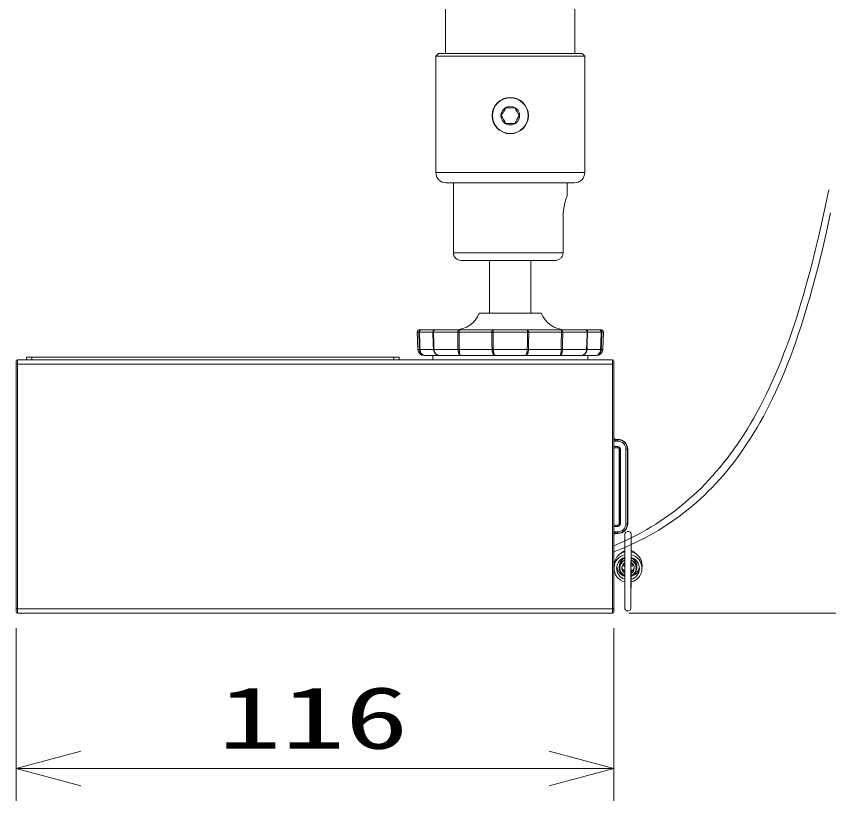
# Model space of a CAD drawing. Units: millimetres on the paper. Extents: x -63 to 65, y -59 to 59.
# Drawn here: x -0.9 to 30.52, y -1.34 to 28.98 of the extents above; entities that cross this region are included whole.
import ezdxf
from ezdxf.enums import TextEntityAlignment as Align

# ---------------------------------------------------------------- set-up
doc = ezdxf.new("R2010")
doc.units = ezdxf.units.MM
for name, color, linetype, lineweight in [('0-2_GAIKEI', 4, 'Continuous', 9), ('0-3_SUNPO', 7, 'Continuous', 9), ('0-4_0', 7, 'Continuous', 9)]:
    doc.layers.add(name, color=color, linetype=linetype, lineweight=lineweight)
doc.styles.add('ＭＳ ゴシック', font='')
doc.styles.get('ＭＳ ゴシック').set_extended_font_data('MS Gothic')

# ---------------------------------------------------------------- blocks, each defined once
blk = doc.blocks.new('_Open30')
at = {"layer": '0-4_0'}
blk.add_line((0, 0), (-1, 0), dxfattribs=at)
blk.add_lwpolyline([(-1, 0.2679), (0, 0), (-1, -0.2679)], dxfattribs=at)

msp = doc.modelspace()

# ---------------------------------------------------------------- linework, layer by layer
at = {"layer": '0-2_GAIKEI', "color": 7}
for p, q in [((15.703, 37.604), (15.703, 27.542)), ((20.703, 37.604), (20.703, 27.542)), ((15.423, 27.542), (15.323, 27.442)), ((15.323, 22.942), (15.323, 27.442)), ((20.983, 27.542), (15.423, 27.542)), ((20.983, 27.542), (21.083, 27.442)), ((21.083, 22.942), (21.083, 27.442)), ((15.723, 22.542), (20.683, 22.542)), ((16.003, 19.842), (16.003, 22.542)), ((20.403, 22.042), (20.403, 22.542)), ((20.397, 22.026), (20.38, 21.979)), ((20.403, 22.042), (20.397, 22.026)), ((20.244, 21.222), (20.244, 19.842)), ((19.917, 19.542), (16.303, 19.542)), ((17.403, 17.505), (17.403, 19.542)), ((19.003, 17.505), (19.003, 19.542)), ((19.403, 17.505), (17.003, 17.505)), ((-0.897, 15.663), (-0.897, 5.947)), ((-0.855, 15.705), (22.16, 15.705)), ((22.203, 15.663), (22.203, 5.947)), ((22.16, 5.905), (-0.855, 5.905))]:
    msp.add_line(p, q, dxfattribs=at)
at = {"layer": '0-2_GAIKEI'}
for p, q in [((15.323, 27.442), (21.083, 27.442)), ((17.943, 25.293), (17.856, 25.142)), ((17.856, 25.142), (17.898, 25.069)), ((17.988, 25.37), (17.943, 25.293)), ((18.03, 25.442), (17.988, 25.37)), ((18.376, 25.442), (18.03, 25.442)), ((18.418, 25.369), (18.376, 25.442)), ((18.463, 25.292), (18.418, 25.369)), ((18.462, 24.992), (18.549, 25.142)), ((17.898, 25.069), (17.943, 24.992)), ((17.943, 24.992), (17.988, 24.915)), ((17.988, 24.915), (18.03, 24.842)), ((18.03, 24.842), (18.376, 24.842)), ((18.376, 24.842), (18.418, 24.914)), ((18.418, 24.914), (18.462, 24.992)), ((17.717, 24.638), (17.722, 24.647)), ((17.732, 24.638), (17.717, 24.638)), ((17.789, 24.578), (17.806, 24.578)), ((18.601, 24.578), (18.617, 24.578)), ((18.688, 24.638), (18.673, 24.638)), ((18.718, 24.684), (18.723, 24.674)), ((21.083, 22.942), (15.323, 22.942)), ((20.244, 19.842), (16.003, 19.842)), ((14.603, 16.768), (16.174, 16.768)), ((14.603, 16.768), (14.603, 16.765)), ((21.803, 16.765), (14.603, 16.765)), ((14.626, 16.106), (14.603, 16.765)), ((14.665, 16.765), (14.665, 16.768)), ((14.69, 16.768), (14.69, 16.765)), ((21.703, 16.865), (14.703, 16.865)), ((15.212, 16.765), (15.212, 16.768)), ((15.229, 16.768), (15.229, 16.765)), ((16.192, 16.769), (16.174, 16.768)), ((16.174, 16.765), (16.174, 16.768)), ((16.226, 16.768), (16.192, 16.769)), ((16.226, 16.768), (16.225, 16.765)), ((17.486, 16.768), (16.226, 16.768)), ((17.515, 16.769), (17.486, 16.768)), ((17.486, 16.765), (17.486, 16.768)), ((17.535, 16.768), (17.515, 16.769)), ((17.535, 16.768), (21.176, 16.768)), ((17.535, 16.768), (17.535, 16.765)), ((18.871, 16.765), (18.871, 16.768)), ((18.919, 16.768), (18.92, 16.765)), ((20.18, 16.765), (20.18, 16.768)), ((20.232, 16.768), (20.232, 16.765)), ((21.186, 16.769), (21.176, 16.768)), ((21.176, 16.765), (21.176, 16.768)), ((21.194, 16.768), (21.186, 16.769)), ((21.716, 16.768), (21.194, 16.768)), ((21.194, 16.768), (21.194, 16.765)), ((21.734, 16.769), (21.716, 16.768)), ((21.716, 16.765), (21.716, 16.768)), ((21.74, 16.768), (21.734, 16.769)), ((21.74, 16.768), (21.803, 16.768)), ((21.74, 16.768), (21.74, 16.765)), ((21.78, 16.106), (21.803, 16.765)), ((21.803, 16.768), (21.803, 16.765)), ((21.78, 16.106), (14.626, 16.106)), ((-0.497, 15.705), (-0.497, 15.805)), ((13.903, 15.805), (-0.497, 15.805)), ((-0.297, 15.705), (-0.297, 15.805)), ((13.703, 15.705), (13.703, 15.805)), ((13.903, 15.705), (13.903, 15.805)), ((14.876, 15.865), (21.53, 15.865)), ((15.203, 15.705), (15.203, 15.865)), ((21.203, 15.705), (21.203, 15.865)), ((-0.855, 15.705), (-0.855, 5.905)), ((-0.855, 15.539), (22.16, 15.539)), ((22.16, 15.705), (22.16, 5.905)), ((22.252, 12.614), (22.252, 12.554)), ((22.252, 12.614), (22.362, 12.614)), ((22.272, 12.624), (22.362, 12.624)), ((22.362, 12.614), (22.362, 12.554)), ((22.203, 12.347), (22.363, 12.347)), ((22.203, 12.304), (22.363, 12.304)), ((22.203, 12.301), (22.363, 12.301)), ((22.252, 12.554), (22.362, 12.554)), ((22.363, 12.347), (22.363, 12.301)), ((22.465, 12.245), (22.419, 12.245)), ((22.419, 12.245), (22.419, 9.365)), ((22.422, 12.245), (22.422, 9.365)), ((22.465, 12.245), (22.465, 9.365)), ((22.672, 9.366), (22.672, 12.244)), ((22.732, 12.244), (22.672, 12.244)), ((22.732, 9.366), (22.732, 12.244)), ((22.742, 9.366), (22.742, 12.244)), ((22.203, 9.308), (22.363, 9.308)), ((22.203, 9.306), (22.363, 9.306)), ((22.203, 9.263), (22.363, 9.263)), ((22.363, 9.263), (22.363, 9.308)), ((22.465, 9.365), (22.419, 9.365)), ((22.732, 9.366), (22.672, 9.366)), ((22.252, 9.056), (22.362, 9.056)), ((22.252, 8.996), (22.252, 9.056)), ((22.252, 8.996), (22.362, 8.996)), ((22.272, 8.986), (22.362, 8.986)), ((22.362, 8.996), (22.362, 9.056)), ((22.876, 7.803), (22.874, 8.877)), ((22.879, 7.859), (22.876, 7.794)), ((22.216, 7.66), (22.22, 7.774)), ((22.416, 7.667), (22.419, 7.732)), ((22.876, 7.803), (22.876, 7.797)), ((22.879, 7.6), (22.876, 7.515)), ((23.096, 7.641), (23.098, 7.706)), ((23.295, 7.619), (23.299, 7.732)), ((22.876, 7.503), (22.869, 6.215)), ((22.16, 6.071), (-0.855, 6.071))]:
    msp.add_line(p, q, dxfattribs=at)
for points in [[(18.549, 25.142), (18.507, 25.215), (18.463, 25.292)], [(30.524, 22.273), (30.382, 21.615), (30.237, 20.961), (30.118, 20.446), (29.995, 19.934)], [(30.588, 21.381), (30.426, 20.648), (30.256, 19.921), (30.078, 19.203)], [(29.995, 19.934), (29.883, 19.489), (29.768, 19.048), (29.66, 18.65), (29.549, 18.255), (29.442, 17.892), (29.331, 17.532), (29.224, 17.197), (29.113, 16.865), (29.005, 16.553), (28.894, 16.245), (28.784, 15.953), (28.671, 15.665), (28.56, 15.392), (28.445, 15.121), (28.332, 14.863), (28.215, 14.609), (28.099, 14.366), (27.979, 14.125), (27.861, 13.895), (27.739, 13.668), (27.617, 13.45), (27.493, 13.235), (27.368, 13.028), (27.241, 12.824), (27.113, 12.628), (26.982, 12.435), (26.852, 12.248), (26.718, 12.064), (26.584, 11.887), (26.447, 11.713), (26.309, 11.544), (26.169, 11.378), (26.027, 11.218), (25.883, 11.06), (25.738, 10.908), (25.59, 10.758), (25.441, 10.613), (25.29, 10.471), (25.137, 10.334)], [(30.078, 19.203), (29.891, 18.495), (29.784, 18.114), (29.674, 17.736), (29.568, 17.386), (29.458, 17.04), (29.352, 16.716), (29.242, 16.396), (29.134, 16.094), (29.022, 15.795), (28.913, 15.513), (28.8, 15.233), (28.688, 14.968), (28.573, 14.705), (28.459, 14.455), (28.342, 14.208), (28.225, 13.971), (28.106, 13.738), (27.987, 13.514), (27.865, 13.294), (27.743, 13.082), (27.618, 12.873), (27.493, 12.672), (27.365, 12.474), (27.237, 12.284), (27.106, 12.096), (26.975, 11.915), (26.841, 11.737), (26.706, 11.565), (26.569, 11.396), (26.431, 11.233), (26.29, 11.072), (26.148, 10.917), (26.004, 10.765), (25.859, 10.618), (25.71, 10.473), (25.561, 10.333), (25.409, 10.196), (25.255, 10.063), (25.099, 9.933)], [(14.687, 16.106), (14.68, 16.315), (14.665, 16.765)], [(14.69, 16.765), (14.704, 16.315), (14.711, 16.106)], [(15.234, 16.106), (15.227, 16.315), (15.212, 16.765)], [(15.229, 16.765), (15.245, 16.315), (15.252, 16.106)], [(16.181, 16.106), (16.179, 16.315), (16.174, 16.765)], [(16.225, 16.765), (16.23, 16.315), (16.233, 16.106)], [(17.497, 16.106), (17.493, 16.315), (17.486, 16.765)], [(17.535, 16.765), (17.542, 16.315), (17.546, 16.106)], [(18.86, 16.106), (18.863, 16.315), (18.871, 16.765)], [(18.92, 16.765), (18.912, 16.315), (18.909, 16.106)], [(20.173, 16.106), (20.175, 16.315), (20.18, 16.765)], [(20.232, 16.765), (20.227, 16.315), (20.224, 16.106)], [(21.154, 16.106), (21.161, 16.315), (21.176, 16.765)], [(21.194, 16.765), (21.178, 16.315), (21.171, 16.106)], [(21.695, 16.106), (21.701, 16.315), (21.716, 16.765)], [(21.74, 16.765), (21.726, 16.315), (21.719, 16.106)], [(25.137, 10.334), (24.98, 10.199), (24.823, 10.068), (24.663, 9.94), (24.501, 9.816), (24.336, 9.695), (24.169, 9.577), (24, 9.462), (23.828, 9.351), (23.654, 9.243), (23.477, 9.138), (23.297, 9.036), (23.115, 8.937), (22.93, 8.841), (22.742, 8.749), (22.551, 8.659), (22.203, 8.507)], [(25.099, 9.933), (24.941, 9.808), (24.781, 9.685), (24.618, 9.566), (24.453, 9.449), (24.286, 9.337), (24.116, 9.227), (23.944, 9.121), (23.769, 9.018), (23.592, 8.918), (23.412, 8.821), (23.229, 8.727), (23.044, 8.636), (22.855, 8.548), (22.664, 8.464), (22.469, 8.382), (22.272, 8.304), (22.203, 8.277)], [(22.754, 9.07), (22.723, 9.066), (22.694, 9.054), (22.669, 9.035), (22.645, 9), (22.636, 8.968), (22.634, 8.928), (22.632, 8.606), (22.632, 8.432)], [(22.754, 9.07), (22.785, 9.066), (22.814, 9.054), (22.839, 9.034), (22.858, 9.01), (22.872, 8.974), (22.874, 8.931), (22.874, 8.878)], [(22.628, 6.748), (22.628, 6.166), (22.628, 6.11), (22.634, 6.075), (22.653, 6.037), (22.675, 6.015), (22.702, 5.999), (22.733, 5.991), (22.748, 5.99)], [(22.748, 5.99), (22.779, 5.994), (22.808, 6.006), (22.833, 6.025), (22.852, 6.05), (22.866, 6.087), (22.869, 6.128), (22.869, 6.214)]]:
    msp.add_lwpolyline(points, dxfattribs=at)
for radius in [0.7, 0.69, 0.36]:
    msp.add_circle((18.203, 25.142), radius, dxfattribs=at)
at = {"layer": '0-2_GAIKEI', "color": 7}
for centre, radius, start, end in [((15.723, 22.942), 0.4, 180, 270), ((20.683, 22.942), 0.4, 270, 0), ((22.525, 21.192), 2.283, 167.6666, 171.2718), ((22.679, 21.158), 2.441, 164.6966, 167.662), ((22.915, 21.093), 2.685, 162.4365, 164.6941), ((23.051, 21.05), 2.828, 160.8174, 162.4354), ((22.301, 21.222), 2.057, 175.4638, 180), ((22.367, 21.216), 2.123, 171.2843, 175.4542), ((16.303, 19.842), 0.3, 180, 270), ((19.963, 19.843), 0.281, 334.7135, 0), ((19.917, 19.9), 0.358, 270, 289.5922), ((19.917, 19.9), 0.358, 270, 289.5872), ((19.927, 19.873), 0.329, 289.5409, 310.9975), ((19.924, 19.88), 0.337, 289.678, 300.184), ((19.932, 19.866), 0.321, 300.1806, 311.1589), ((19.947, 19.851), 0.299, 311.0082, 334.6288), ((16.07, 17.865), 1, 270, 338.8998), ((20.336, 17.865), 1, 201.1002, 270), ((-0.855, 15.663), 0.0424, 90, 180), ((22.16, 15.663), 0.0424, 0, 90), ((-0.855, 5.947), 0.0424, 180, 270), ((22.16, 5.947), 0.0424, 270, 0)]:
    msp.add_arc(centre, radius, start, end, dxfattribs=at)
at = {"layer": '0-2_GAIKEI'}
for centre, radius, start, end in [((19.965, 19.842), 0.279, 347.309, 0), ((19.961, 19.843), 0.284, 334.8651, 347.2908), ((14.703, 16.765), 0.1, 90, 178), ((21.703, 16.765), 0.1, 2, 90), ((14.876, 16.115), 0.25, 182, 270), ((14.947, 16.115), 0.26, 181.8427, 203.3145), ((14.997, 16.114), 0.286, 181.5669, 200.9601), ((15.486, 16.115), 0.252, 181.9755, 204.2113), ((15.519, 16.114), 0.267, 181.7762, 202.6698), ((16.73, 16.112), 0.549, 180.6392, 190.568), ((17.312, 16.112), 1.08, 180.301, 185.331), ((17.923, 16.113), 0.427, 180.9211, 193.7638), ((18.198, 16.113), 0.652, 180.5635, 188.9171), ((18.206, 16.113), 0.654, 351.0724, 359.4044), ((18.482, 16.113), 0.426, 346.2241, 359.078), ((19.09, 16.112), 1.083, 354.6677, 359.6828), ((19.675, 16.112), 0.549, 349.4113, 359.3454), ((20.886, 16.115), 0.268, 337.3365, 358.1946), ((20.92, 16.115), 0.252, 335.7736, 358.0382), ((21.53, 16.115), 0.25, 270, 358), ((21.408, 16.114), 0.287, 339.0501, 358.4119), ((21.459, 16.115), 0.26, 336.6855, 358.1573), ((14.941, 16.113), 0.255, 203.3699, 214.1727), ((14.718, 16.055), 0.0451, 256.8034, 285.061), ((14.976, 16.107), 0.264, 201.0746, 211.2334), ((14.934, 16.108), 0.246, 214.1918, 224.8106), ((14.74, 16.001), 0.0327, 253.4675, 288.3148), ((14.957, 16.095), 0.241, 211.2454, 221.6147), ((14.769, 15.959), 0.0265, 252.4374, 288.6397), ((14.928, 16.101), 0.237, 225.1572, 247.1996), ((14.935, 16.075), 0.212, 221.7783, 244.7096), ((14.925, 16.095), 0.23, 247.0892, 270), ((14.926, 16.054), 0.189, 244.7013, 270), ((15.485, 16.114), 0.251, 204.2167, 215.2887), ((15.51, 16.111), 0.258, 202.7373, 213.3228), ((15.484, 16.114), 0.25, 215.288, 225.9094), ((15.5, 16.105), 0.246, 213.3383, 223.829), ((15.483, 16.112), 0.247, 225.8871, 247.8778), ((15.317, 15.947), 0.0145, 246.5475, 295.8619), ((15.489, 16.093), 0.23, 224.0982, 246.2959), ((15.482, 16.109), 0.244, 247.8833, 270), ((15.482, 16.078), 0.213, 246.195, 270), ((16.596, 16.088), 0.413, 190.7177, 196.7257), ((16.214, 16.218), 0.208, 263.5689, 276.5793), ((16.221, 16.117), 0.149, 261.9907, 278.1546), ((16.492, 16.057), 0.304, 196.6679, 203.7199), ((16.36, 15.994), 0.158, 202.0909, 224.6824), ((16.232, 16.053), 0.121, 261.628, 278.4794), ((16.996, 16.083), 0.762, 185.4142, 188.5988), ((16.742, 16.045), 0.505, 188.5498, 192.6037), ((16.291, 15.925), 0.0597, 223.992, 267.4913), ((16.444, 15.972), 0.198, 191.178, 206.6691), ((17.842, 16.094), 0.343, 193.9049, 201.269), ((17.531, 16.196), 0.186, 263.2333, 276.9964), ((17.775, 16.068), 0.271, 201.2226, 209.4441), ((17.542, 16.102), 0.134, 261.5758, 278.6469), ((17.556, 16.041), 0.109, 261.1995, 278.9629), ((17.686, 16.013), 0.166, 208.1598, 231.5596), ((18.044, 16.089), 0.496, 189.0328, 193.985), ((17.908, 16.055), 0.356, 193.9343, 199.8453), ((17.733, 15.987), 0.168, 198.4512, 218.0863), ((17.634, 15.948), 0.0835, 231.4806, 268.4887), ((18.771, 15.949), 0.0838, 271.7342, 308.6105), ((18.671, 15.988), 0.17, 322.0685, 341.8502), ((18.721, 16.012), 0.165, 308.2518, 331.4059), ((18.849, 16.041), 0.109, 261.0371, 278.8005), ((18.499, 16.055), 0.355, 340.1692, 346.0974), ((18.863, 16.102), 0.134, 261.3531, 278.4242), ((18.362, 16.089), 0.496, 346.0358, 350.9886), ((18.874, 16.196), 0.186, 263.0036, 276.7667), ((18.631, 16.067), 0.27, 330.5484, 338.7981), ((18.561, 16.095), 0.346, 338.763, 346.0744), ((20.114, 15.925), 0.06, 272.7873, 316.12), ((19.958, 15.973), 0.202, 333.5571, 349.1058), ((19.664, 16.044), 0.504, 347.4043, 351.4622), ((20.174, 16.053), 0.121, 261.5206, 278.372), ((20.047, 15.993), 0.156, 315.1323, 337.5332), ((19.411, 16.083), 0.76, 351.4073, 354.5973), ((20.184, 16.117), 0.149, 261.8453, 278.0093), ((20.192, 16.218), 0.208, 263.4207, 276.4311), ((19.915, 16.056), 0.302, 336.278, 343.3718), ((19.806, 16.089), 0.417, 343.3206, 349.2695), ((20.923, 16.11), 0.245, 270, 292.1872), ((20.924, 16.078), 0.213, 270, 293.7325), ((20.917, 16.093), 0.23, 293.7995, 316.3372), ((20.923, 16.112), 0.247, 292.0355, 313.6767), ((20.905, 16.105), 0.246, 316.185, 326.6653), ((21.088, 15.947), 0.0145, 244.1381, 293.4525), ((20.922, 16.113), 0.249, 314.0785, 324.725), ((20.896, 16.111), 0.257, 326.6618, 337.2986), ((20.919, 16.115), 0.252, 324.7445, 335.7503), ((21.48, 16.095), 0.23, 270, 292.915), ((21.48, 16.054), 0.189, 270, 295.217), ((21.47, 16.075), 0.212, 295.407, 318.686), ((21.478, 16.101), 0.237, 292.8045, 314.8428), ((21.637, 15.959), 0.0265, 251.246, 287.4478), ((21.448, 16.095), 0.242, 318.3981, 328.7505), ((21.471, 16.108), 0.246, 315.1922, 325.8082), ((21.43, 16.106), 0.263, 328.7447, 338.9574), ((21.665, 16.001), 0.0327, 251.6852, 286.5325), ((21.464, 16.113), 0.255, 325.8273, 336.6301), ((21.687, 16.055), 0.0451, 254.939, 283.1966), ((22.272, 12.695), 0.0707, 189.8376, 270), ((22.252, 12.674), 0.06, 213.5572, 270), ((22.362, 12.244), 0.38, 0, 90), ((22.362, 12.244), 0.37, 0, 90), ((22.252, 12.674), 0.12, 245.9248, 270), ((22.362, 12.244), 0.31, 0, 90), ((22.363, 12.245), 0.102, 0, 90), ((22.363, 12.245), 0.0593, 0, 90), ((22.363, 12.245), 0.0565, 0, 90), ((22.362, 9.366), 0.31, 270, 0), ((22.362, 9.366), 0.38, 270, 0), ((22.362, 9.366), 0.37, 270, 0), ((22.363, 9.365), 0.0565, 270, 0), ((22.363, 9.365), 0.0593, 270, 0), ((22.363, 9.365), 0.102, 270, 0), ((22.252, 8.936), 0.06, 90, 146.4445), ((22.272, 8.915), 0.0707, 90, 170.162), ((22.252, 8.936), 0.12, 90, 114.0752), ((121.552, 8.301), 98.68, 179.62624, 179.92437), ((22.758, 7.719), 0.34, 112.0583, 168.136), ((22.759, 7.719), 0.34, 11.6404, 69.818), ((22.756, 7.654), 0.34, 191.6399, 248.1201), ((22.756, 7.795), 0.12, 341.4344, 357.8229), ((22.756, 7.654), 0.34, 290.4394, 348.1355), ((155.761, 6.392), 132.893, 179.84675, 180.11977)]:
    msp.add_arc(centre, radius, start, end, dxfattribs=at)
for centre, major_axis, ratio, start_param, end_param in [((14.764, 16.765), (0, 0.1), 0.982642, 6.283185, 7.819075), ((14.764, 16.765), (0, 0.1), 0.73796, 6.283185, 7.819075), ((15.312, 16.765), (0, 0.1), 0.999004, 6.283185, 7.819075), ((15.312, 16.765), (0, -0.1), 0.826009, 3.141593, 4.677482), ((16.23, 16.765), (0, -0.1), 0.563657, 3.141593, 4.677482), ((16.23, 16.765), (0, -0.1), 0.04463, 3.141593, 4.677482), ((17.553, 16.765), (0, -0.1), 0.674844, 3.141593, 4.677482), ((17.553, 16.765), (0, -0.1), 0.185511, 3.141593, 4.677482), ((18.852, 16.765), (0, -0.1), 0.185511, 1.605703, 3.141593), ((18.852, 16.765), (0, -0.1), 0.674844, 1.605703, 3.141593), ((20.175, 16.765), (0, -0.1), 0.04463, 1.605703, 3.141593), ((20.175, 16.765), (0, -0.1), 0.563657, 1.605703, 3.141593), ((21.094, 16.765), (0, -0.1), 0.826009, 1.605703, 3.141593), ((21.094, 16.765), (0, -0.1), 0.999004, 1.605703, 3.141593), ((21.642, 16.765), (0, -0.1), 0.982642, 1.605703, 3.141593), ((21.642, 16.765), (0, -0.1), 0.73796, 1.605703, 3.141593), ((15.347, 16.053), (0.0913, 0.0408), 0.136536, 3.187085, 3.688815), ((15.362, 16.028), (0.0818, 0.0575), 0.191647, 3.184209, 3.63094), ((16.29, 16.096), (-0.002, -0.231), 0.240047, 5.886536, 6.285103), ((17.623, 16.061), (0.011, -0.196), 0.373283, 5.829478, 6.262408), ((18.778, 16.108), (-0.005, -0.243), 0.34189, 0.007237, 0.394417), ((20.111, 16.129), (0.007, -0.264), 0.228019, 6.277354, 6.648283), ((21.044, 16.028), (0.0818, -0.0575), 0.191647, 5.793838, 6.240569), ((21.058, 16.053), (0.0913, -0.0408), 0.136536, 5.735963, 6.237693), ((-0.855, 15.505), (0.0424, 0), 0.802372, 1.570796, 3.141593), ((22.16, 15.505), (-0.0424, 0), 0.802372, 3.141593, 4.712389), ((22.754, 8.878), (0.12, 0), 0.949152, 6.14288, 6.279363), ((22.76, 7.753), (0.54, -0.021), 0.999444, 1.849029, 3.141673), ((22.762, 7.986), (0.36, -0.014), 0.999444, 1.980443, 2.474939), ((22.631, 7.53), (-0.003, -1.42), 0.001203, 4.02408, 5.295558), ((22.871, 7.53), (-0.003, -1.42), 0.001203, 4.02408, 5.295558), ((22.762, 7.986), (0.36, -0.014), 0.999444, 1.106875, 1.288831), ((22.76, 7.753), (0.54, -0.021), 0.999444, 6.282906, 7.676077), ((22.762, 7.986), (0.36, -0.014), 0.999444, 0.722314, 1.106875), ((22.755, 7.64), (0.54, -0.021), 0.999444, 1.841381, 3.141673), ((22.755, 7.64), (0.44, -0.017), 0.999444, 1.896204, 2.677672), ((22.756, 7.654), (0.34, -0.013), 0.999444, 1.986787, 3.141473), ((22.758, 7.719), (0.34, -0.013), 0.999444, 1.994176, 2.972785), ((22.756, 7.653), (0.32, -0.012), 0.999444, 2.011822, 4.343226), ((22.76, 7.93), (0.26, -0.01), 0.999444, 2.882899, 3.13943), ((22.762, 7.986), (0.26, -0.01), 0.999444, 3.250943, 3.335717), ((22.756, 7.653), (0.24, -0.009), 0.999444, 2.160097, 3.141473), ((22.755, 7.64), (0.54, -0.021), 0.999444, 0.00008, 1.384354), ((22.755, 7.64), (0.44, -0.017), 0.999444, 0.00008, 1.331731), ((22.758, 7.719), (0.34, -0.013), 0.999444, 0.240965, 1.256306), ((22.756, 7.653), (0.32, -0.012), 0.999444, 5.131365, 7.507462), ((22.756, 7.654), (0.34, -0.013), 0.999444, 6.283065, 7.531349), ((22.756, 7.653), (0.24, -0.009), 0.999444, 6.283065, 7.367495), ((22.76, 7.93), (0.26, -0.01), 0.999444, 0.063816, 0.303477), ((22.762, 7.986), (0.26, -0.01), 0.999444, 6.137643, 6.173878), ((22.755, 7.64), (0.54, -0.021), 0.999444, 3.141673, 4.513681), ((22.755, 7.64), (0.44, -0.017), 0.999444, 3.141673, 4.458864), ((22.755, 7.64), (0.44, -0.017), 0.999444, 2.677672, 3.141673), ((22.76, 7.75), (0.44, -0.017), 0.999444, 3.267101, 4.449381), ((22.756, 7.654), (0.34, -0.013), 0.999444, 3.141473, 3.382558), ((22.758, 7.719), (0.34, -0.013), 0.999444, 2.972785, 3.141473), ((22.756, 7.653), (0.24, -0.009), 0.999444, 3.141473, 4.194953), ((22.758, 7.72), (0.24, -0.009), 0.999444, 3.281129, 4.183117), ((22.76, 7.93), (0.26, -0.01), 0.999444, 3.810683, 4.226494), ((22.762, 7.986), (0.26, -0.01), 0.999444, 3.935016, 4.217445), ((22.756, 7.803), (0.12, 0), 0.949152, 5.958967, 6.279363), ((22.762, 7.986), (0.26, -0.01), 0.999444, 5.178225, 5.528725), ((22.76, 7.93), (0.26, -0.01), 0.999444, 5.186852, 5.661037), ((22.759, 7.6), (0.12, -0.005), 0.999444, 0.036079, 0.431974), ((22.756, 7.515), (0.12, -0.005), 0.999444, 0.036079, 0.359504), ((22.755, 7.64), (0.44, -0.017), 0.999444, 5.023792, 6.283265), ((22.758, 7.72), (0.24, -0.009), 0.999444, 5.260624, 6.143691), ((22.756, 7.653), (0.24, -0.009), 0.999444, 5.271206, 6.283065), ((22.756, 7.795), (0.12, -0.005), 0.999444, 0.036079, 0.061263), ((22.756, 7.795), (-0.12, 0.005), 0.999444, 3.141473, 3.177672), ((22.756, 7.654), (0.34, -0.013), 0.999444, 6.114378, 6.283065), ((22.758, 7.719), (0.34, -0.013), 0.999444, 6.283065, 6.524151), ((22.76, 7.75), (0.44, -0.017), 0.999444, 5.819264, 6.157721), ((22.755, 7.64), (0.54, -0.021), 0.999444, 5.819264, 6.283265), ((22.756, 7.503), (0.12, 0), 0.926066, 0.003188, 0.324466), ((22.755, 7.64), (0.54, -0.021), 0.999444, 4.97125, 5.819264), ((22.76, 7.75), (0.44, -0.017), 0.999444, 5.015196, 5.819264), ((22.875, 7.355), (0, -0.16), 0.001203, 3.174933, 3.528536), ((-0.855, 6.105), (0.0424, 0), 0.802372, 3.141593, 4.712389), ((22.16, 6.105), (-0.0424, 0), 0.802372, 1.570796, 3.141593), ((22.749, 6.215), (0.12, 0), 0.926066, 0.003188, 0.153288)]:
    msp.add_ellipse(centre, major_axis=major_axis, ratio=ratio, start_param=start_param, end_param=end_param, dxfattribs=at)
at = {"layer": '0-3_SUNPO'}
for p, q in [((22.785, 5.905), (52.668, 5.905)), ((-0.897, 5.322), (-0.897, -1.345)), ((22.203, 5.322), (22.203, -1.345)), ((1.603, -0.095), (19.703, -0.095))]:
    msp.add_line(p, q, dxfattribs=at)

# ---------------------------------------------------------------- block references
at = {"layer": '0-3_SUNPO', "xscale": 2.5, "yscale": 2.5, "rotation": 180}
msp.add_blockref('_Open30', (-0.897, -0.095), dxfattribs=at)
at = {"layer": '0-3_SUNPO', "xscale": 2.5, "yscale": 2.5}
msp.add_blockref('_Open30', (22.203, -0.095), dxfattribs=at)

# ---------------------------------------------------------------- texts
at = {"layer": '0-3_SUNPO', "style": 'ＭＳ ゴシック', "width": 1.5}
msp.add_text('116', height=2.405, dxfattribs=at).set_placement((6.903, -0.058), align=Align.BOTTOM_LEFT)

doc.saveas('drawing.dxf')
